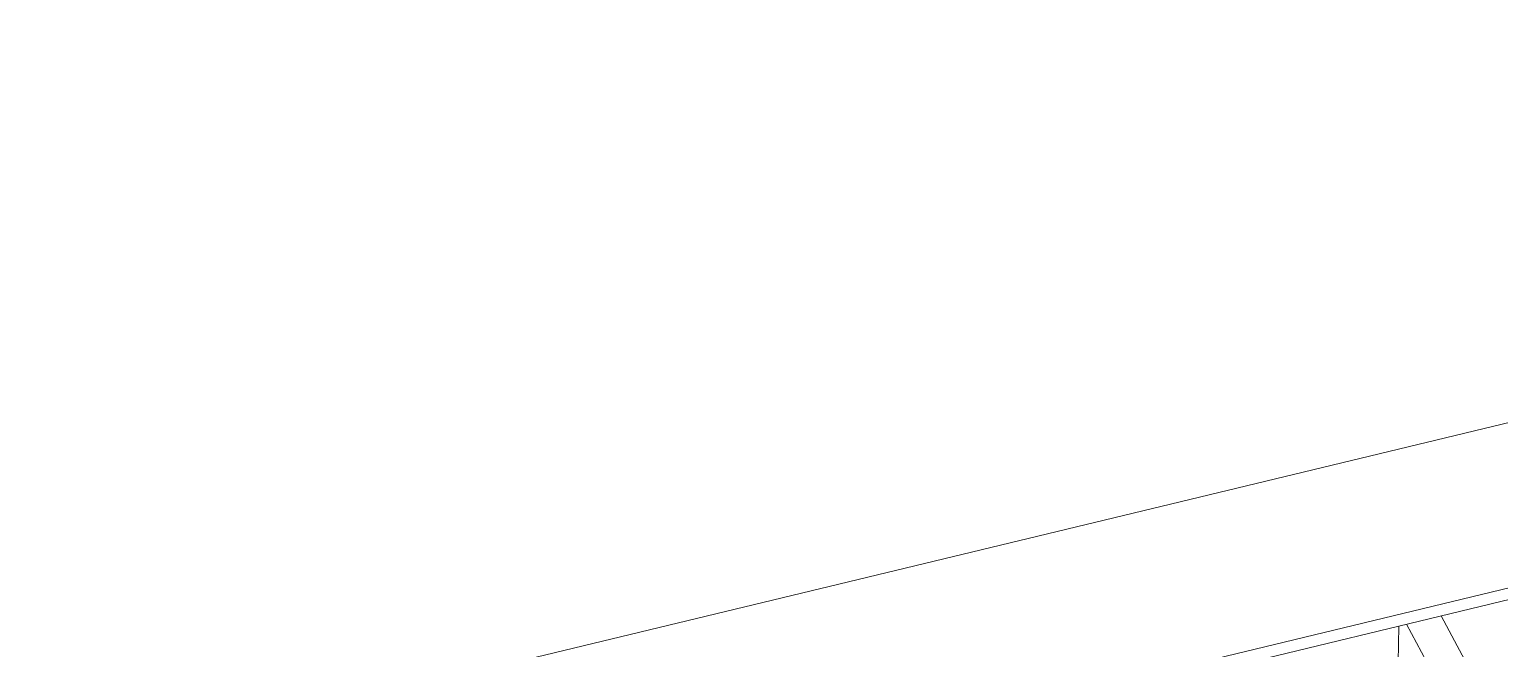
# Model space of a CAD drawing. Header units: millimetres. Extents: x -195 to 1349, y 148 to 750.
# Drawn here: x 1175.2 to 1234.5, y 658.2 to 683.2 of the extents above; entities that cross this region are included whole.
import ezdxf

# ---------------------------------------------------------------- set-up
doc = ezdxf.new("R2010")
doc.units = ezdxf.units.MM
doc.layers.add('100', color=7, linetype='CONTINUOUS', true_color=0xffffff)

msp = doc.modelspace()

# ---------------------------------------------------------------- linework, layer by layer
at = {"layer": '100', "color": 7, "linetype": 'Continuous', "lineweight": 18}
for p, q in [((1147.286, 646.217), (1300.56, 683.173)), ((1151.541, 640.57), (1300.306, 676.439)), ((1300.037, 675.9), (1151.272, 640.031))]:
    msp.add_line(p, q, dxfattribs=at)
at = {"layer": '100', "color": 7, "linetype": 'Continuous', "lineweight": 13}
for p, q in [((1230.404, 659.111), (1230.3, 653.21)), ((1233.07, 654.796), (1230.712, 659.185)), ((1232.11, 659.522), (1234.469, 655.134))]:
    msp.add_line(p, q, dxfattribs=at)

doc.saveas('drawing.dxf')
